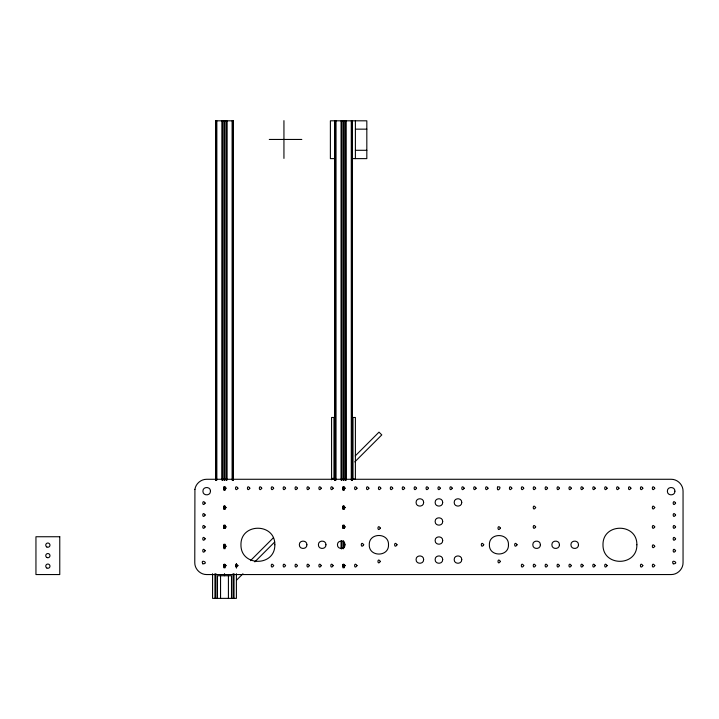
<?xml version="1.0" encoding="UTF-8"?>
<svg xmlns="http://www.w3.org/2000/svg" width="719" height="719" viewBox="0 0 719 719"><rect width="100%" height="100%" fill="white"/><g stroke="black" fill="none" stroke-linecap="round" stroke-linejoin="round"><path stroke-width="1.08" d="M497.476 487.096C496.38 494.142 503.597 485.289 497.521 487.06M250.464 560.676L273.481 537.668M331.396 479.744L332.987 478.153M355.204 455.936L379.003 432.137L381.789 434.914L354.809 461.895M236.587 580.116L242.932 573.771M254.832 561.872L274.667 542.036M355.393 129.15L366.825 129.15M269.274 139.45L301.827 139.45M355.393 150.289L366.825 150.289M334.91 158.62L330.381 158.62L330.381 120.81L366.825 120.81L366.825 158.62L351.6 158.62M334.91 417.478L331.576 417.478L331.576 479.106L334.91 479.106M352.058 417.478L355.393 417.478L355.393 479.106L351.986 479.106M673.335 563.912C680.093 563.381 670.45 558.286 673.128 563.759M202.929 563.912C209.687 563.381 200.044 558.286 202.722 563.759M355.393 120.81L355.393 158.62M353.011 417.478L353.011 479.106M352.472 120.81L352.445 480.211M352.265 120.81L352.364 480.211M352.148 120.81L352.211 480.211M352.013 120.81L352.013 480.211M351.861 120.81L351.861 480.211M351.69 120.81L351.69 480.211M351.501 120.81L351.501 480.211M351.321 120.81L351.321 480.211M345.848 120.81L345.956 480.211M345.668 120.81L345.776 480.211M345.605 120.81L345.623 480.211M344.194 120.81L344.194 480.211M344.194 486.952L344.194 490.313M344.194 506.041L344.194 509.411M344.194 525.131L344.194 528.501M344.194 541.982L344.194 547.599M344.194 564.442L344.194 567.812M343.574 120.81L343.574 480.211M343.574 486.952L343.574 490.313M343.574 506.041L343.574 509.411M343.574 525.131L343.574 528.501M343.574 540.859L343.574 548.723M343.574 564.442L343.574 567.812M342.954 120.81L342.954 480.211M342.954 486.952L342.954 490.313M342.954 506.041L342.954 509.411M342.954 525.131L342.954 528.501M342.954 540.859L342.954 548.723M342.954 564.442L342.954 567.812M341.552 120.81L341.552 480.211M341.552 540.859L341.516 548.723M341.354 120.81L341.372 480.211M341.372 540.859L341.444 548.723M341.255 120.81L341.192 480.211M341.255 540.859L341.192 548.723M335.836 120.81L335.836 480.211M335.647 120.81L335.647 480.211M335.467 120.81L335.467 480.211M335.297 120.81L335.297 480.211M335.135 120.81L335.135 480.211M334.991 120.81L334.991 480.211M334.775 120.81L334.874 480.211M334.659 120.81L334.65 480.211M333.958 417.478L333.958 479.106M283.942 120.63L283.942 158.405M236.398 563.633L236.398 568.118M236.398 573.717L236.398 598.37L212.572 598.37L212.572 573.717M234.017 573.717L234.017 598.37M233.351 480.211L233.414 120.81L215.556 120.81L215.556 480.211M233.289 120.81L233.19 480.211M233.073 120.81L233.073 480.211M233.064 573.717L233.064 598.37M232.929 120.81L232.929 480.211M232.767 120.81L232.767 480.211M232.597 120.81L232.597 480.211M232.417 120.81L232.417 480.211M232.228 120.81L232.228 480.211M231.509 598.37L231.509 575.757L217.462 575.757L217.462 598.37M228.417 575.757L228.417 598.37M226.809 480.211L226.755 120.81L226.692 480.211M226.548 120.81L226.512 480.211M225.101 120.81L225.101 480.211M225.101 486.952L225.101 490.313M225.101 506.041L225.101 509.411M225.101 525.131L225.101 528.501M225.101 544.229L225.101 548.723M225.101 564.442L225.101 567.812M224.49 120.81L224.49 480.211M224.49 486.952L224.49 490.313M224.49 506.041L224.49 509.411M224.49 525.131L224.49 528.501M224.49 544.229L224.49 548.723M224.49 564.442L224.49 567.812M224.49 573.618L224.49 575.757M223.87 120.81L223.87 480.211M223.87 486.952L223.87 490.313M223.87 506.041L223.87 509.411M223.87 525.131L223.87 528.501M223.87 544.229L223.87 548.723M223.87 564.442L223.87 567.812M222.396 120.81L222.459 480.211M222.36 120.81L222.27 480.211M222.216 120.81L222.108 480.211M220.553 575.757L220.553 598.37M216.743 120.81L216.743 480.211M216.563 120.81L216.563 480.211M216.374 120.81L216.374 480.211M216.203 120.81L216.203 480.211M216.042 120.81L216.042 480.211M215.799 120.81L215.916 480.211M215.916 573.717L215.916 598.37M215.745 120.81L215.745 480.211M214.954 573.717L214.954 598.37M205.194 503.093C201.967 508.126 201.967 498.06 205.194 503.093M205.194 515.002C201.967 520.035 201.967 509.978 205.194 515.002M205.194 526.91C201.967 531.943 201.967 521.886 205.194 526.91M205.194 538.819C201.967 543.852 201.967 533.795 205.194 538.819M205.194 550.736C201.967 555.76 201.967 545.703 205.194 550.736M210.469 491.185C210.685 496.065 202.686 496.065 202.902 491.185C202.686 486.305 210.685 486.314 210.469 491.185M226.036 488.21C222.8 493.243 222.8 483.177 226.036 488.21M226.036 507.56C222.8 512.593 222.8 502.527 226.036 507.56M226.036 526.91C222.8 531.943 222.8 521.886 226.036 526.91M226.036 546.269C222.8 551.293 222.8 541.236 226.036 546.269M226.036 565.619C222.8 570.652 222.8 560.586 226.036 565.619M237.944 488.21C234.718 493.243 234.709 483.177 237.944 488.21M237.944 565.619C234.709 570.652 234.709 560.586 237.944 565.619M249.853 488.21C246.626 493.243 246.626 483.177 249.853 488.21M261.761 488.21C258.534 493.243 258.534 483.177 261.761 488.21M273.678 488.21C270.443 493.243 270.443 483.177 273.678 488.21M273.678 565.619C270.443 570.652 270.443 560.586 273.678 565.619M274.838 544.777C275.206 566.824 240.586 566.833 240.955 544.777C240.586 522.722 275.206 522.731 274.838 544.777M285.587 488.21C282.351 493.243 282.351 483.177 285.587 488.21M285.587 565.619C282.351 570.652 282.351 560.586 285.587 565.619M297.495 488.21C294.26 493.243 294.26 483.177 297.495 488.21M297.495 565.619C294.26 570.652 294.26 560.586 297.495 565.619M306.905 544.777C307.121 549.649 299.122 549.658 299.329 544.777C299.122 539.897 307.121 539.906 306.905 544.777M309.404 488.21C306.168 493.243 306.168 483.177 309.404 488.21M309.404 565.619C306.168 570.652 306.168 560.586 309.404 565.619M321.312 488.21C318.077 493.243 318.077 483.177 321.312 488.21M321.312 565.619C318.077 570.652 318.077 560.586 321.312 565.619M325.959 544.777C326.174 549.649 318.175 549.658 318.391 544.777C318.175 539.897 326.174 539.906 325.959 544.777M333.221 488.21C329.985 493.243 329.985 483.177 333.221 488.21M333.221 565.619C329.985 570.652 329.985 560.586 333.221 565.619M345.129 488.21C341.893 493.243 341.893 483.177 345.129 488.21M345.129 507.56C341.893 512.593 341.893 502.527 345.129 507.56M345.129 526.91C341.893 531.943 341.893 521.886 345.129 526.91M345.012 544.777C345.228 549.649 337.229 549.658 337.445 544.777C337.229 539.897 345.228 539.906 345.012 544.777M345.129 565.619C341.893 570.652 341.893 560.586 345.129 565.619M357.037 488.21C353.802 493.243 353.802 483.177 357.037 488.21M357.037 565.619C353.802 570.652 353.802 560.586 357.037 565.619M363.706 544.777C360.471 549.81 360.471 539.744 363.706 544.777M368.946 488.21C365.71 493.243 365.71 483.177 368.946 488.21M380.854 488.21C377.619 493.243 377.619 483.177 380.854 488.21M380.378 528.106C377.142 533.139 377.142 523.072 380.378 528.106M380.378 561.449C377.142 566.482 377.142 556.416 380.378 561.449M388.503 544.777C389.042 557.144 368.739 557.153 369.278 544.777C368.739 532.402 389.042 532.411 388.503 544.777M392.763 488.21C389.527 493.243 389.527 483.177 392.763 488.21M397.05 544.777C393.823 549.81 393.823 539.744 397.05 544.777M404.671 488.21C401.445 493.243 401.445 483.177 404.671 488.21M416.58 488.21C413.353 493.243 413.353 483.177 416.58 488.21M423.644 502.428C423.859 507.308 415.861 507.308 416.067 502.428C415.861 497.548 423.859 497.557 423.644 502.428M423.644 559.589C423.859 564.469 415.861 564.469 416.067 559.589C415.861 554.717 423.859 554.717 423.644 559.589M428.497 488.21C425.262 493.243 425.262 483.177 428.497 488.21M440.405 488.21C437.17 493.243 437.17 483.177 440.405 488.21M442.697 502.428C442.913 507.308 434.914 507.308 435.13 502.428C434.914 497.548 442.913 497.557 442.697 502.428M442.697 521.482C442.913 526.362 434.914 526.362 435.13 521.482C434.914 516.601 442.913 516.61 442.697 521.482M442.697 540.535C442.913 545.415 434.914 545.415 435.13 540.535C434.914 535.664 442.913 535.664 442.697 540.535M442.697 559.589C442.913 564.469 434.914 564.469 435.13 559.589C434.914 554.717 442.913 554.717 442.697 559.589M452.314 488.21C449.078 493.243 449.078 483.177 452.314 488.21M461.751 502.428C461.966 507.308 453.968 507.308 454.183 502.428C453.968 497.548 461.966 497.557 461.751 502.428M464.222 488.21C460.987 493.243 460.987 483.177 464.222 488.21M461.751 559.589C461.966 564.469 453.968 564.469 454.183 559.589C453.968 554.717 461.966 554.717 461.751 559.589M476.131 488.21C472.895 493.243 472.895 483.177 476.131 488.21M483.752 544.777C480.517 549.81 480.517 539.744 483.752 544.777M488.039 488.21C484.804 493.243 484.804 483.177 488.039 488.21M500.424 528.106C497.189 533.139 497.189 523.072 500.424 528.106M500.424 561.449C497.189 566.482 497.189 556.416 500.424 561.449M508.459 544.777C508.998 557.045 488.875 557.045 489.405 544.777C488.875 532.509 508.998 532.509 508.459 544.777M511.856 488.21C508.621 493.243 508.621 483.177 511.856 488.21M517.096 544.777C513.86 549.81 513.86 539.744 517.096 544.777M523.765 488.21C520.529 493.243 520.529 483.177 523.765 488.21M523.765 565.619C520.529 570.652 520.529 560.586 523.765 565.619M535.673 488.21C532.437 493.243 532.437 483.177 535.673 488.21M535.673 507.56C532.437 512.593 532.437 502.527 535.673 507.56M535.673 526.91C532.437 531.943 532.437 521.886 535.673 526.91M535.673 565.619C532.437 570.652 532.437 560.586 535.673 565.619M540.382 544.777C540.598 549.649 532.599 549.658 532.815 544.777C532.599 539.897 540.598 539.906 540.382 544.777M547.581 488.21C544.346 493.243 544.346 483.177 547.581 488.21M547.581 565.619C544.346 570.652 544.346 560.586 547.581 565.619M559.49 488.21C556.263 493.243 556.263 483.177 559.49 488.21M559.436 544.777C559.652 549.649 551.653 549.658 551.868 544.777C551.653 539.897 559.652 539.906 559.436 544.777M559.49 565.619C556.263 570.652 556.263 560.586 559.49 565.619M571.398 488.21C568.172 493.243 568.172 483.177 571.398 488.21M571.398 565.619C568.172 570.652 568.172 560.586 571.398 565.619M578.489 544.777C578.705 549.649 570.706 549.658 570.922 544.777C570.706 539.897 578.705 539.906 578.489 544.777M583.307 488.21C580.08 493.243 580.08 483.177 583.307 488.21M583.307 565.619C580.08 570.652 580.08 560.586 583.307 565.619M595.224 488.21C591.989 493.243 591.989 483.177 595.224 488.21M595.224 565.619C591.989 570.652 591.989 560.586 595.224 565.619M607.133 488.21C603.897 493.243 603.897 483.177 607.133 488.21M607.133 565.619C603.897 570.652 603.897 560.586 607.133 565.619M619.041 488.21C615.806 493.243 615.806 483.177 619.041 488.21M630.949 488.21C627.714 493.243 627.714 483.177 630.949 488.21M636.872 544.777C637.241 566.824 602.621 566.833 602.989 544.777C602.621 522.722 637.241 522.731 636.872 544.777M642.858 488.21C639.622 493.243 639.622 483.177 642.858 488.21M642.858 565.619C639.622 570.652 639.622 560.586 642.858 565.619M654.766 488.21C651.531 493.243 651.531 483.177 654.766 488.21M654.766 507.56C651.531 512.593 651.531 502.527 654.766 507.56M654.766 526.91C651.531 531.943 651.531 521.886 654.766 526.91M654.766 546.269C651.531 551.293 651.531 541.236 654.766 546.269M654.766 565.619C651.531 570.652 651.531 560.586 654.766 565.619M674.925 491.185C675.141 496.065 667.142 496.065 667.358 491.185C667.142 486.305 675.141 486.314 674.925 491.185M675.608 503.093C672.373 508.126 672.373 498.06 675.608 503.093M675.608 515.002C672.373 520.035 672.373 509.978 675.608 515.002M675.608 526.91C672.373 531.943 672.373 521.886 675.608 526.91M675.608 538.819C672.373 543.852 672.373 533.795 675.608 538.819M675.608 550.736C672.373 555.76 672.373 545.703 675.608 550.736M194.921 489.324L194.777 562.644C194.651 569.008 200.322 574.67 206.686 574.553L671.142 574.553C677.505 574.67 683.167 569.008 683.05 562.644L683.05 491.185C683.167 484.822 677.505 479.16 671.142 479.276L206.686 479.276C200.996 479.205 195.739 483.689 194.921 489.324M59.767 536.742L35.95 536.742L35.95 574.553L59.767 574.553L59.767 536.742M46.798 567.992A2.121 2.121 0 0 0 49.979 566.159A2.121 2.121 0 0 0 46.798 564.325A2.121 2.121 0 0 0 46.798 567.992M46.798 557.477A2.121 2.121 0 0 0 49.979 555.643A2.121 2.121 0 0 0 46.798 553.81A2.121 2.121 0 0 0 46.798 557.477M46.798 546.97A2.121 2.121 0 0 0 49.979 545.137A2.121 2.121 0 0 0 46.798 543.303A2.121 2.121 0 0 0 46.798 546.97"/></g></svg>
